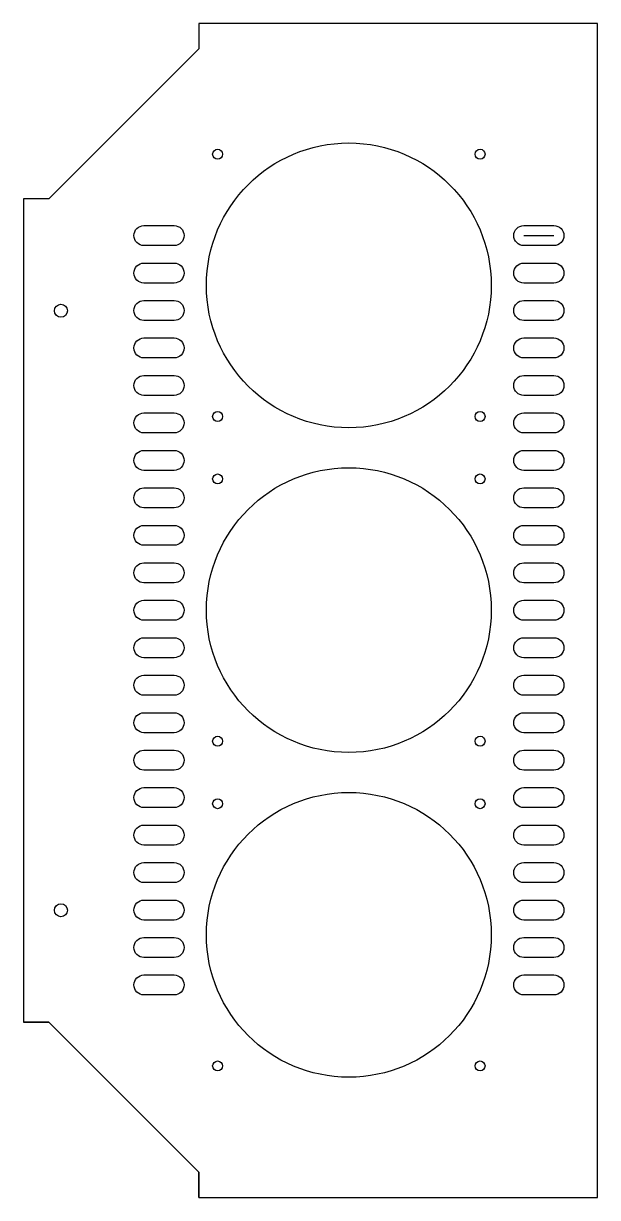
# Model space of a CAD drawing. Header units: centimetres. Extents: x -26.2 to -3.3, y -24 to 23.
import ezdxf

# ---------------------------------------------------------------- set-up
doc = ezdxf.new("R2010")
doc.units = ezdxf.units.CM
doc.layers.get('0').update_dxf_attribs({"linetype": 'CONTINUOUS'})

msp = doc.modelspace()

# ---------------------------------------------------------------- linework, layer by layer
for p, q in [((-19.23, 23), (-19.23, 21.98)), ((-19.23, 21.98), (-25.23, 15.98)), ((-25.23, 15.98), (-26.25, 15.98)), ((-6.23, 14.509), (-5.023, 14.509)), ((-25.23, -16.98), (-26.25, -16.98)), ((-19.23, -22.98), (-25.23, -16.98)), ((-19.23, -24), (-19.23, -22.98))]:
    msp.add_line(p, q)
msp.add_lwpolyline([(-19.23, -22.98), (-19.23, -24), (-3.281, -24), (-3.28, 23), (-19.23, 23), (-19.23, 21.98), (-25.23, 15.98), (-26.25, 15.98), (-26.25, -16.98), (-25.23, -16.98)], close=True)
for points in [[(-20.223, 14.109), (-21.43, 14.109, -1), (-21.43, 14.909), (-20.223, 14.909, -1)], [(-5.023, 14.109), (-6.23, 14.109, -1), (-6.23, 14.909), (-5.023, 14.909, -1)], [(-20.223, 12.609), (-21.43, 12.609, -1), (-21.43, 13.409), (-20.223, 13.409, -1)], [(-5.023, 12.609), (-6.23, 12.609, -1), (-6.23, 13.409), (-5.023, 13.409, -1)], [(-20.223, 11.109), (-21.43, 11.109, -1), (-21.43, 11.909), (-20.223, 11.909, -1)], [(-5.023, 11.109), (-6.23, 11.109, -1), (-6.23, 11.909), (-5.023, 11.909, -1)], [(-20.223, 9.609), (-21.43, 9.609, -1), (-21.43, 10.409), (-20.223, 10.409, -1)], [(-5.023, 9.609), (-6.23, 9.609, -1), (-6.23, 10.409), (-5.023, 10.409, -1)], [(-20.223, 8.109), (-21.43, 8.109, -1), (-21.43, 8.909), (-20.223, 8.909, -1)], [(-5.023, 8.109), (-6.23, 8.109, -1), (-6.23, 8.909), (-5.023, 8.909, -1)], [(-20.223, 6.609), (-21.43, 6.609, -1), (-21.43, 7.409), (-20.223, 7.409, -1)], [(-5.023, 6.609), (-6.23, 6.609, -1), (-6.23, 7.409), (-5.023, 7.409, -1)], [(-20.223, 5.109), (-21.43, 5.109, -1), (-21.43, 5.909), (-20.223, 5.909, -1)], [(-5.023, 5.109), (-6.23, 5.109, -1), (-6.23, 5.909), (-5.023, 5.909, -1)], [(-20.223, 3.609), (-21.43, 3.609, -1), (-21.43, 4.409), (-20.223, 4.409, -1)], [(-5.023, 3.609), (-6.23, 3.609, -1), (-6.23, 4.409), (-5.023, 4.409, -1)], [(-20.223, 2.109), (-21.43, 2.109, -1), (-21.43, 2.909), (-20.223, 2.909, -1)], [(-5.023, 2.109), (-6.23, 2.109, -1), (-6.23, 2.909), (-5.023, 2.909, -1)], [(-20.223, 0.609), (-21.43, 0.609, -1), (-21.43, 1.409), (-20.223, 1.409, -1)], [(-5.023, 0.609), (-6.23, 0.609, -1), (-6.23, 1.409), (-5.023, 1.409, -1)], [(-20.223, -0.891), (-21.43, -0.891, -1), (-21.43, -0.091), (-20.223, -0.091, -1)], [(-5.023, -0.891), (-6.23, -0.891, -1), (-6.23, -0.091), (-5.023, -0.091, -1)], [(-20.223, -2.391), (-21.43, -2.391, -1), (-21.43, -1.591), (-20.223, -1.591, -1)], [(-5.023, -2.391), (-6.23, -2.391, -1), (-6.23, -1.591), (-5.023, -1.591, -1)], [(-20.223, -3.891), (-21.43, -3.891, -1), (-21.43, -3.091), (-20.223, -3.091, -1)], [(-5.023, -3.891), (-6.23, -3.891, -1), (-6.23, -3.091), (-5.023, -3.091, -1)], [(-20.223, -5.391), (-21.43, -5.391, -1), (-21.43, -4.591), (-20.223, -4.591, -1)], [(-5.023, -5.391), (-6.23, -5.391, -1), (-6.23, -4.591), (-5.023, -4.591, -1)], [(-20.223, -6.891), (-21.43, -6.891, -1), (-21.43, -6.091), (-20.223, -6.091, -1)], [(-5.023, -6.891), (-6.23, -6.891, -1), (-6.23, -6.091), (-5.023, -6.091, -1)], [(-20.223, -8.391), (-21.43, -8.391, -1), (-21.43, -7.591), (-20.223, -7.591, -1)], [(-5.023, -8.391), (-6.23, -8.391, -1), (-6.23, -7.591), (-5.023, -7.591, -1)], [(-20.223, -9.891), (-21.43, -9.891, -1), (-21.43, -9.091), (-20.223, -9.091, -1)], [(-5.023, -9.891), (-6.23, -9.891, -1), (-6.23, -9.091), (-5.023, -9.091, -1)], [(-20.223, -11.391), (-21.43, -11.391, -1), (-21.43, -10.591), (-20.223, -10.591, -1)], [(-5.023, -11.391), (-6.23, -11.391, -1), (-6.23, -10.591), (-5.023, -10.591, -1)], [(-20.223, -12.891), (-21.43, -12.891, -1), (-21.43, -12.091), (-20.223, -12.091, -1)], [(-5.023, -12.891), (-6.23, -12.891, -1), (-6.23, -12.091), (-5.023, -12.091, -1)], [(-20.223, -14.391), (-21.43, -14.391, -1), (-21.43, -13.591), (-20.223, -13.591, -1)], [(-5.023, -14.391), (-6.23, -14.391, -1), (-6.23, -13.591), (-5.023, -13.591, -1)], [(-20.223, -15.891), (-21.43, -15.891, -1), (-21.43, -15.091), (-20.223, -15.091, -1)], [(-5.023, -15.891), (-6.23, -15.891, -1), (-6.23, -15.091), (-5.023, -15.091, -1)]]:
    msp.add_lwpolyline(points, format="xyb", close=True)
for centre, radius in [((-13.23, 12.516), 5.7), ((-18.48, 17.766), 0.2), ((-7.98, 17.766), 0.2), ((-24.75, 11.5), 0.26), ((-24.75, 11.5), 0.26), ((-18.48, 7.266), 0.2), ((-7.98, 7.266), 0.2), ((-13.23, -0.484), 5.7), ((-18.48, 4.766), 0.2), ((-7.98, 4.766), 0.2), ((-18.48, -5.734), 0.2), ((-7.98, -5.734), 0.2), ((-13.23, -13.484), 5.7), ((-18.48, -8.234), 0.2), ((-7.98, -8.234), 0.2), ((-24.75, -12.5), 0.26), ((-24.75, -12.5), 0.26), ((-18.48, -18.734), 0.2), ((-7.98, -18.734), 0.2)]:
    msp.add_circle(centre, radius)

doc.saveas('drawing.dxf')
